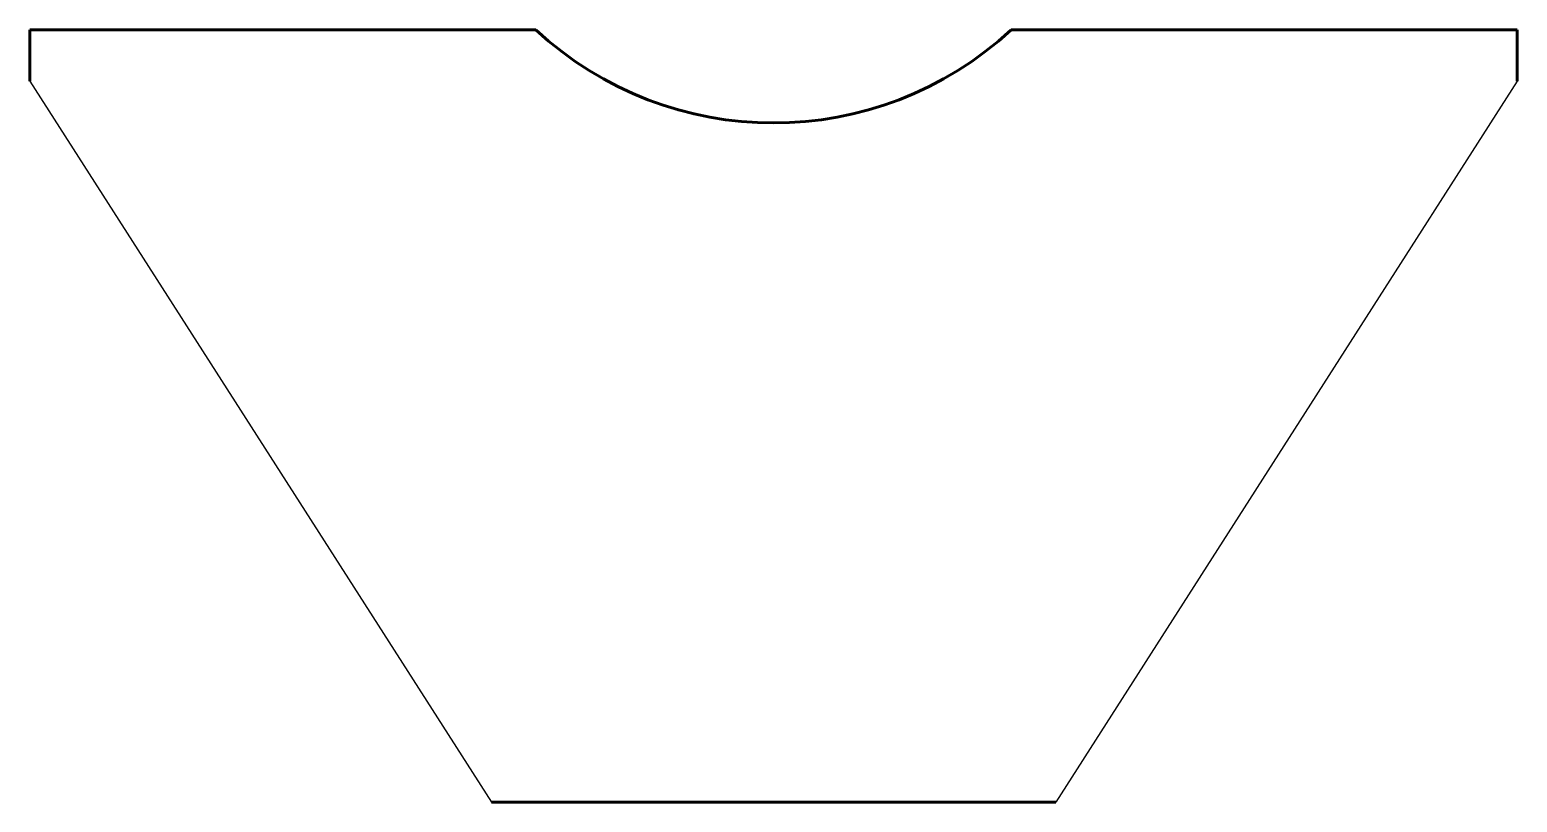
# Model space of a CAD drawing. Header units: millimetres. Extents: x 181 to 761, y -107 to 194.
import ezdxf

# ---------------------------------------------------------------- set-up
doc = ezdxf.new("R2010")
doc.units = ezdxf.units.MM
doc.linetypes.add('K5LT_BASIC', pattern=[0])

msp = doc.modelspace()

# ---------------------------------------------------------------- linework, layer by layer
at = {"color": 5, "linetype": 'K5LT_BASIC', "lineweight": 60, "true_color": 0x0000ff}
for p, q in [((181.17, 193.52), (378.45, 193.52)), ((181.17, 193.52), (181.17, 173.52)), ((563.89, 193.52), (761.17, 193.52)), ((761.17, 193.52), (761.17, 173.52)), ((361.26, -107.47), (581.26, -107.47))]:
    msp.add_line(p, q, dxfattribs=at)
for p, q in [((181.17, 173.52), (361.26, -107.47)), ((761.17, 173.52), (581.26, -107.47))]:
    msp.add_line(p, q)
msp.add_arc((471.17, 293.7), 136.5, 227.21208, 312.78792, dxfattribs=at)

doc.saveas('drawing.dxf')
